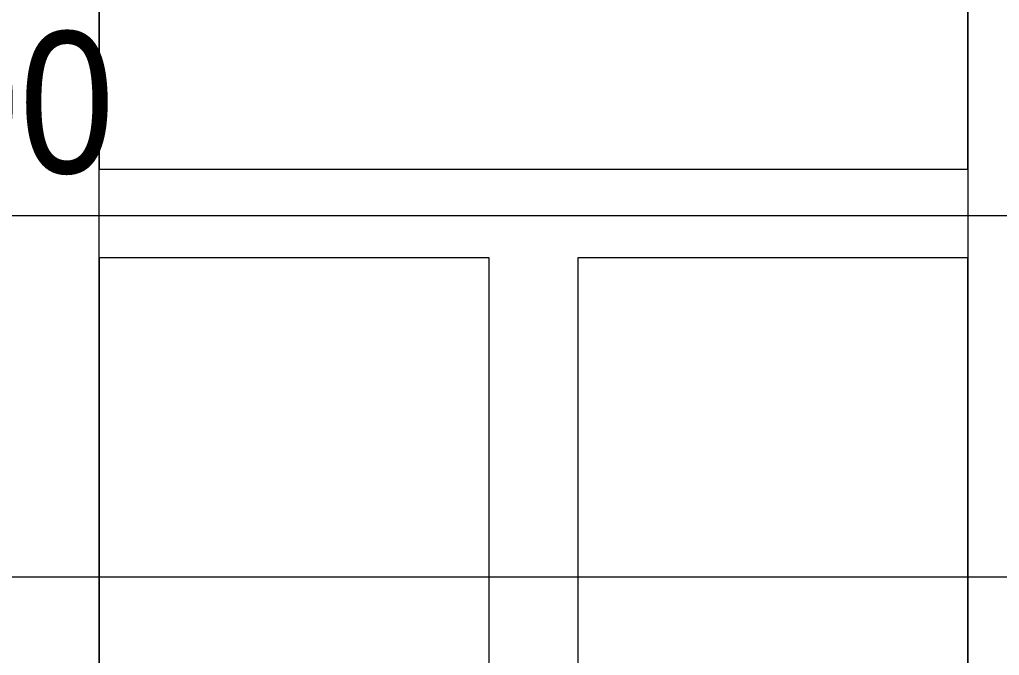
# Model space of a CAD drawing. Header units: millimetres. Extents: x 962 to 241049, y -15958 to 84407.
# Drawn here: x 151087 to 153852, y 17914 to 19709 of the extents above; entities that cross this region are included whole.
import ezdxf

# ---------------------------------------------------------------- set-up
doc = ezdxf.new("R2010")
doc.units = ezdxf.units.MM
for name, color, linetype, lineweight in [('A-ANNO-DIMS', 211, 'Continuous', 9), ('A-ANNO-DIMS-160', 211, 'Continuous', 9), ('G-IMPT', 8, 'Continuous', 9), ('M-EQPM', 50, 'Continuous', 9)]:
    doc.layers.add(name, color=color, linetype=linetype, lineweight=lineweight)
doc.styles.add('UTM Avo', font='UTM Avo.ttf', dxfattribs={"width": 0.9, "height": 400})
doc.dimstyles.new('1_Dim_chi_tiet_2_5', dxfattribs={"dimscale": 304.8, "dimtxt": 399.720379, "dimasz": 0.629921, "dimexe": 0.524934, "dimexo": 0.0625, "dimgap": 0.052493, "dimtad": 1, "dimdec": 0, "dimrnd": 5, "dimzin": 0, "dimdsep": 46, "dimtxsty": 'UTM Avo', "dimblk1": 'OBLIQUE', "dimblk2": 'OBLIQUE', "dimsah": 1, "dimcen": 0.09, "dimdle": 0.524934, "dimazin": 0, "dimtfac": 1, "dimtdec": 4, "dimtix": 1, "dimtmove": 0, "dimatfit": 3, "dimfxl": 1.049869, "dimfxlon": 1, "dimtvp": 1, "dimtolj": 1, "dimtzin": 0, "dimarcsym": 2})

# ---------------------------------------------------------------- blocks, each defined once
blk = doc.blocks.new('TKTC_NAP THAM BE XLNT_260130 - TKTC_XREF_260130_NAP THAM BE XLNT_dwg-3399784-TKCS_MB TẦNG 1')
at = {"layer": 'G-IMPT', "flags": 128}
for points in [[(85378.1, 19938.2), (87828.5, 19938.2), (87828.5, 15787.6), (85378.1, 15787.6)], [(87828.5, 19937.9), (85378.1, 19937.9), (85378.1, 18438.2), (87828.5, 18438.2)], [(86478.5, 18188.2), (85378.1, 18188.2), (85378.1, 15787.6), (86478.5, 15787.6)], [(87828.5, 18188.2), (86728.5, 18188.2), (86728.5, 15787.6), (87828.5, 15787.6)]]:
    blk.add_lwpolyline(points, close=True, dxfattribs=at)
blk = doc.blocks.new('TKTC_NAP THAM BE XLNT_260130 - NẮP THĂM BỂ XLNT-2335565-TKCS_MB TẦNG 1')
blk.add_blockref('TKTC_NAP THAM BE XLNT_260130 - TKTC_XREF_260130_NAP THAM BE XLNT_dwg-3399784-TKCS_MB TẦNG 1', (-83427.6, -14087.9))
blk = doc.blocks.new('DIMBLOCK9-TKCS_MB TẦNG 1')
at = {"layer": 'A-ANNO-DIMS-160'}
for p, q in [((146731.6, 19475.7), (146731.6, 18995.7)), ((146731.6, 19155.7), (146731.6, 19475.7)), ((154931.6, 19475.7), (154931.6, 18995.7)), ((154931.6, 19155.7), (154931.6, 19475.7)), ((146731.6, 19155.7), (154931.6, 19155.7))]:
    blk.add_line(p, q, dxfattribs=at)
at = {"layer": 'A-ANNO-DIMS-160', "lineweight": 25}
for p, q in [((146731.6, 19155.7), (146827.6, 19251.7)), ((154931.6, 19155.7), (155027.6, 19251.7)), ((146731.6, 19155.7), (146635.6, 19059.7)), ((154931.6, 19155.7), (154835.6, 19059.7))]:
    blk.add_line(p, q, dxfattribs=at)
at = {"layer": 'A-ANNO-DIMS-160', "color": 0, "insert": (150283.8, 19675.4), "char_height": 400, "width": 1314.636, "attachment_point": 1, "line_spacing_factor": 1.110334, "style": 'UTM Avo'}
blk.add_mtext('8200', dxfattribs=at)
blk = doc.blocks.new('_Oblique')
at = {"color": 0, "linetype": 'ByBlock', "lineweight": -2}
blk.add_line((-0.5, -0.5), (0.5, 0.5), dxfattribs=at)
blk = doc.blocks.new('DIMBLOCK16-TKCS_MB TẦNG 1')
at = {"layer": 'A-ANNO-DIMS-160'}
for p, q in [((96831.6, 18455.7), (96831.6, 17975.7)), ((96831.6, 18135.7), (96831.6, 18455.7)), ((190431.6, 18455.7), (190431.6, 17975.7)), ((190431.6, 18135.7), (190431.6, 18455.7)), ((96671.6, 18135.7), (190591.6, 18135.7))]:
    blk.add_line(p, q, dxfattribs=at)
at = {"layer": 'A-ANNO-DIMS-160', "lineweight": 25}
for p, q in [((96831.6, 18135.7), (96927.6, 18231.7)), ((190431.6, 18135.7), (190527.6, 18231.7)), ((96831.6, 18135.7), (96735.6, 18039.7)), ((190431.6, 18135.7), (190335.6, 18039.7))]:
    blk.add_line(p, q, dxfattribs=at)
at = {"layer": 'A-ANNO-DIMS-160', "color": 0, "insert": (142946.9, 18655.4), "char_height": 400, "width": 1643.295, "attachment_point": 1, "line_spacing_factor": 1.110334, "style": 'UTM Avo'}
blk.add_mtext('93600', dxfattribs=at)

msp = doc.modelspace()

# ---------------------------------------------------------------- block references
at = {"layer": 'M-EQPM'}
msp.add_blockref('TKTC_NAP THAM BE XLNT_260130 - NẮP THĂM BỂ XLNT-2335565-TKCS_MB TẦNG 1', (149361.6, 14936.6), dxfattribs=at)

# ---------------------------------------------------------------- dimensions: what is measured, and where the dimension line sits
at = {"layer": 'A-ANNO-DIMS'}
for base, p1, p2, override, picture, middle in [((154931.6, 19155.7), (146731.6, 19475.7), (154931.6, 19475.7), {"dimpost": '<>', "dimfxl": 8200}, 'DIMBLOCK9-TKCS_MB TẦNG 1', (150831.6, 19378.7)), ((190431.6, 18135.7), (96831.6, 18455.7), (190431.6, 18455.7), {"dimpost": '<>', "dimfxl": 93600}, 'DIMBLOCK16-TKCS_MB TẦNG 1', (143631.6, 18358.7))]:
    dim = msp.add_linear_dim(base=base, p1=p1, p2=p2, dimstyle='1_Dim_chi_tiet_2_5', override=override, dxfattribs=at)
    dim.commit()
    dim.dimension.update_dxf_attribs({"geometry": picture, "text_midpoint": middle})

doc.saveas('drawing.dxf')
